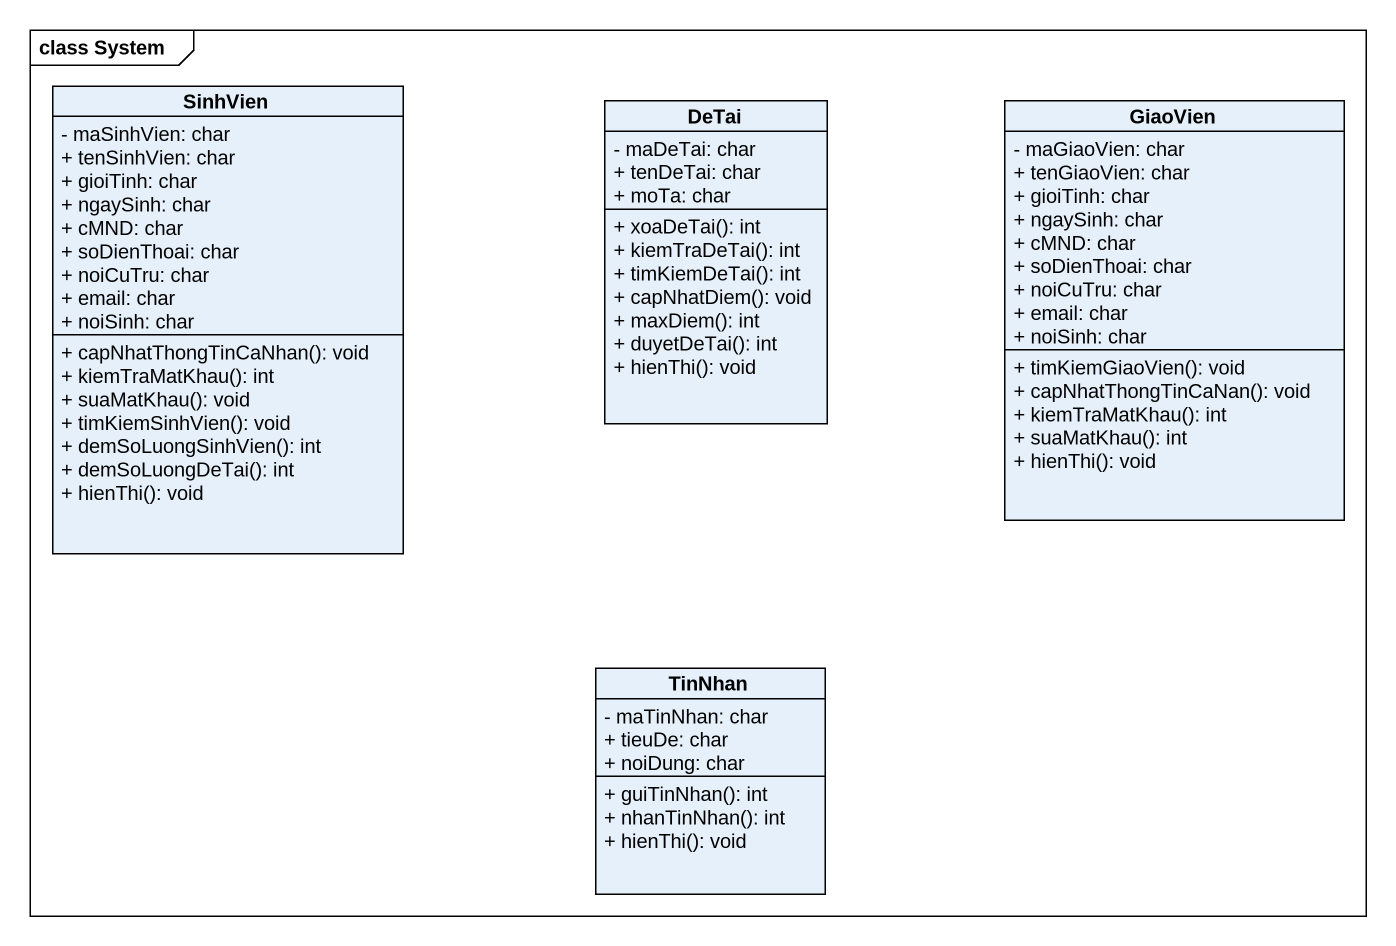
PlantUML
@startuml
mainframe class System
hide circle
hide empty members
skinparam classAttributeIconSize 0
class SinhVien {
  - maSinhVien: char
  + tenSinhVien: char
  + gioiTinh: char
  + ngaySinh: char
  + cMND: char
  + soDienThoai: char
  + noiCuTru: char
  + email: char
  + noiSinh: char
  + capNhatThongTinCaNhan(): void
  + kiemTraMatKhau(): int
  + suaMatKhau(): void
  + timKiemSinhVien(): void
  + demSoLuongSinhVien(): int
  + demSoLuongDeTai(): int
  + hienThi(): void
}
class DeTai {
  - maDeTai: char
  + tenDeTai: char
  + moTa: char
  + xoaDeTai(): int
  + kiemTraDeTai(): int
  + timKiemDeTai(): int
  + capNhatDiem(): void
  + maxDiem(): int
  + duyetDeTai(): int
  + hienThi(): void
}
class GiaoVien {
  - maGiaoVien: char
  + tenGiaoVien: char
  + gioiTinh: char
  + ngaySinh: char
  + cMND: char
  + soDienThoai: char
  + noiCuTru: char
  + email: char
  + noiSinh: char
  + timKiemGiaoVien(): void
  + capNhatThongTinCaNan(): void
  + kiemTraMatKhau(): int
  + suaMatKhau(): int
  + hienThi(): void
}
class TinNhan {
  - maTinNhan: char
  + tieuDe: char
  + noiDung: char
  + guiTinNhan(): int
  + nhanTinNhan(): int
  + hienThi(): void
}
@enduml
